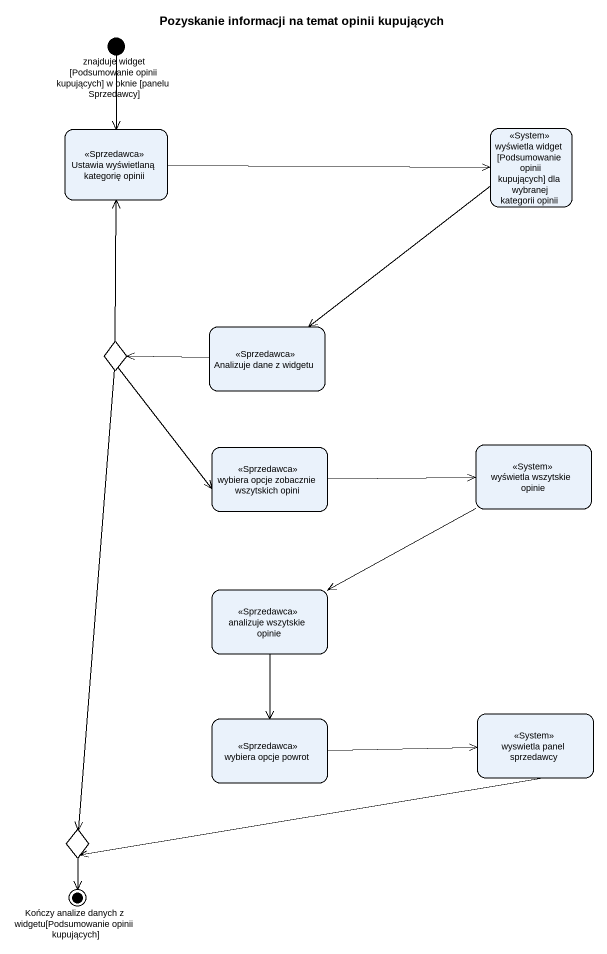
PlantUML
@startuml
title Pozyskanie informacji na temat opinii kupujących
hide empty description
state "znajduje widget [Podsumowanie opinii kupujących] w oknie [panelu Sprzedawcy]" as znajduje_widget <<start>>
state "Ustawia wyświetlaną kategorię opinii" as Ustawia_wyświetlaną <<Sprzedawca>>
state "wyświetla widget [Podsumowanie opinii kupujących] dla wybranej kategorii opinii" as wyświetla_widget <<System>>
state "Analizuje dane z widgetu" as Analizuje_dane_z_widgetu <<Sprzedawca>>
state choice1 <<choice>>
state "wybiera opcje zobacznie wszytskich opini" as wybiera_opcje_zobacznie <<Sprzedawca>>
state "wyświetla wszytskie opinie" as wyświetla_wszytskie_opinie <<System>>
state "analizuje wszytskie opinie" as analizuje_wszytskie_opinie <<Sprzedawca>>
state "wybiera opcje powrot" as wybiera_opcje_powrot <<Sprzedawca>>
state "wyswietla panel sprzedawcy" as wyswietla_panel_sprzedawcy <<System>>
state choice2 <<choice>>
state "Kończy analize danych z widgetu[Podsumowanie opinii kupujących]" as Kończy_analize_danych_z <<end>>
znajduje_widget --> Ustawia_wyświetlaną
Ustawia_wyświetlaną -right-> wyświetla_widget
wyświetla_widget --> Analizuje_dane_z_widgetu
Analizuje_dane_z_widgetu -left-> choice1
choice1 -up-> Ustawia_wyświetlaną
choice1 --> wybiera_opcje_zobacznie
choice1 --> choice2
wybiera_opcje_zobacznie -right-> wyświetla_wszytskie_opinie
wyświetla_wszytskie_opinie -left-> analizuje_wszytskie_opinie
analizuje_wszytskie_opinie --> wybiera_opcje_powrot
wybiera_opcje_powrot -right-> wyswietla_panel_sprzedawcy
wyswietla_panel_sprzedawcy -left-> choice2
choice2 --> Kończy_analize_danych_z
@enduml
